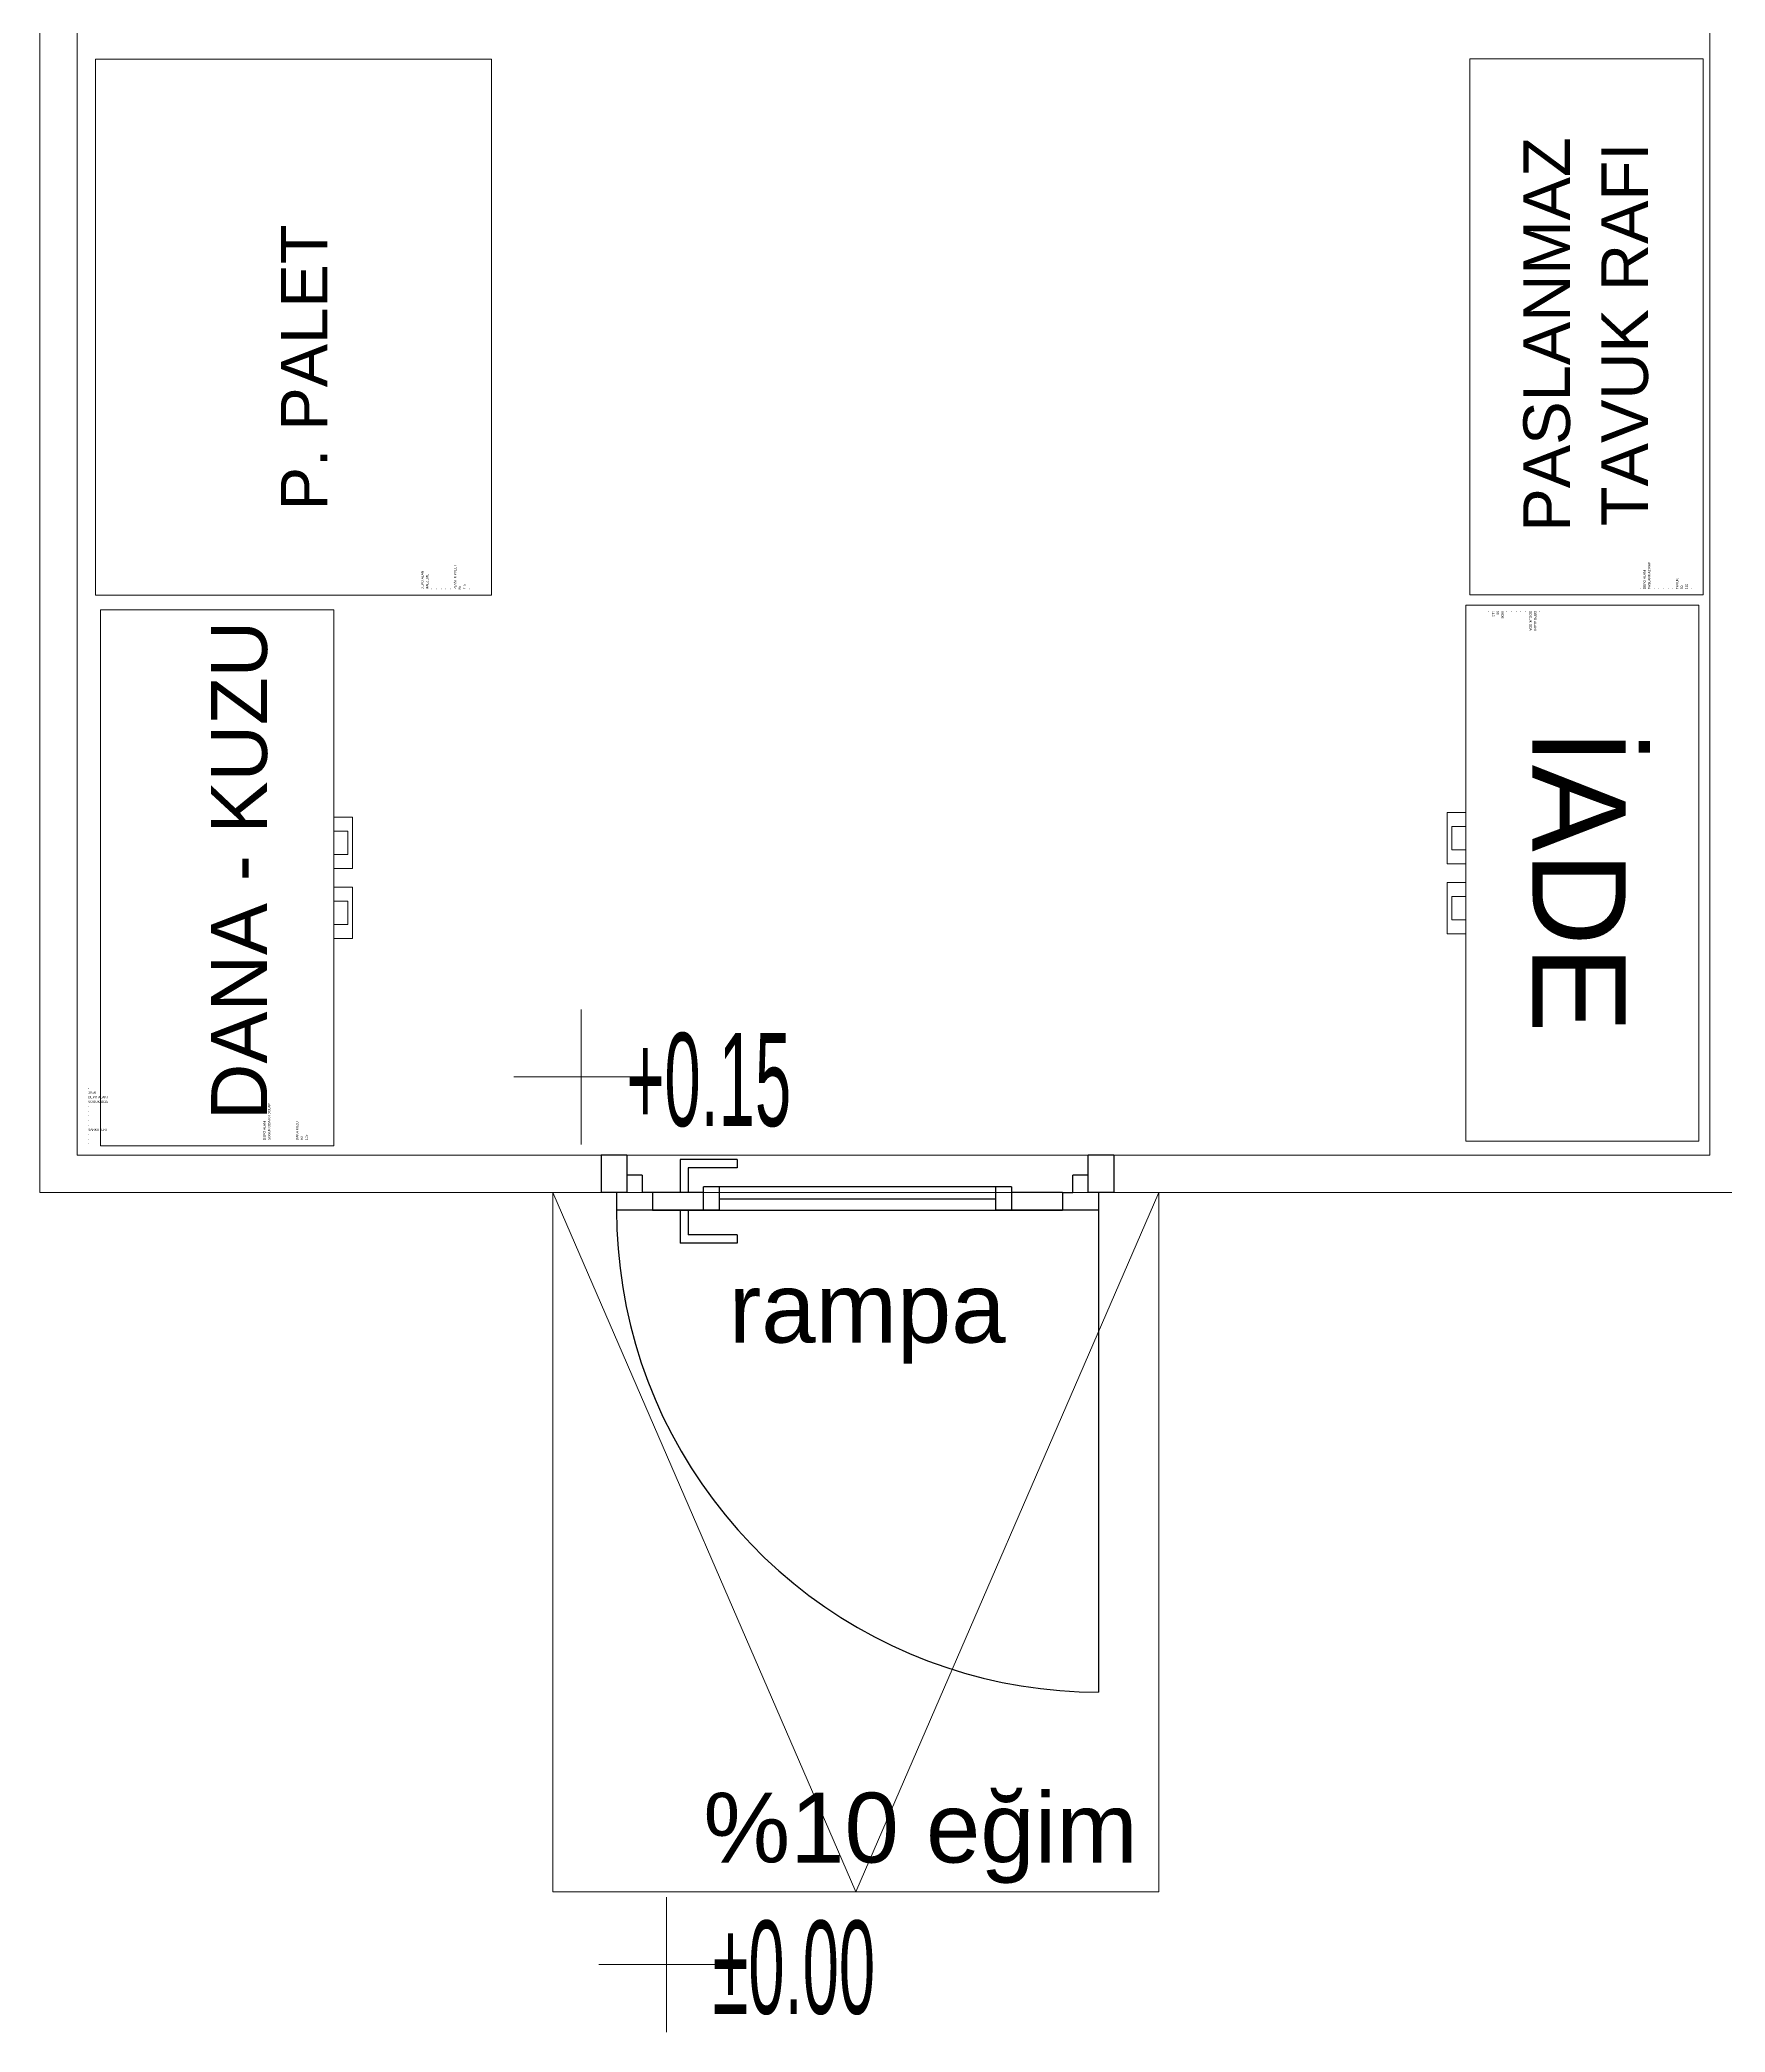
# Model space of a CAD drawing. Extents: x 2698 to 184165, y 3805 to 33846.
# Drawn here: x 161349.7 to 161711.2, y 31235.5 to 31662.8 of the extents above; entities that cross this region are included whole.
import ezdxf
from ezdxf.enums import TextEntityAlignment as Align

# ---------------------------------------------------------------- set-up
doc = ezdxf.new("R2010")
doc.units = 0
doc.header["$LTSCALE"] = 2
doc.layers.get('0').update_dxf_attribs({"color": 252, "linetype": 'CONTINUOUS'})
doc.layers.add('_MCA-0-MIM', color=252, linetype='CONTINUOUS', lineweight=18)
doc.layers.add('text', color=252, linetype='CONTINUOUS', lineweight=13)
for name, color, linetype in [('Kapı & Pencere & Doğrama', 252, 'CONTINUOUS'), ('mjet yazı', 252, 'CONTINUOUS'), ('Planogram', 252, 'CONTINUOUS')]:
    doc.layers.add(name, color=color, linetype=linetype)
doc.styles.get("Standard").update_dxf_attribs({"font": 'arial.ttf'})
doc.styles.add('Text Of Place', font='swissl.ttf', dxfattribs={"height": 50})

# ---------------------------------------------------------------- blocks, each defined once
blk = doc.blocks.new('soguk oda kapı')
at = {"layer": 'Kapı & Pencere & Doğrama'}
for p, q in [((21274.58, 9261.79), (21274.58, 9256.29)), ((21274.58, 9261.79), (21282.58, 9261.79)), ((21282.58, 9261.79), (21282.58, 9256.29)), ((21282.58, 9256.29), (21274.58, 9256.29)), ((21278.83, 9256.29), (21278.83, 9252.99)), ((21282.58, 9258.49), (21286.33, 9258.49)), ((21286.33, 9258.49), (21286.33, 9250.79)), ((21286.33, 9258.49), (21389.73, 9258.49)), ((21389.65, 9254.33), (21389.73, 9258.49)), ((21282.58, 9252.99), (21278.83, 9252.99)), ((21282.58, 9250.79), (21282.58, 9252.99)), ((21389.4, 9250.17), (21389.65, 9254.33)), ((21282.58, 9250.79), (21286.33, 9250.79)), ((21282.58, 9250.79), (21282.58, 9239.79)), ((21286.33, 9250.79), (21286.33, 9239.79)), ((21286.33, 9162.79), (21286.33, 9250.79)), ((21388.98, 9246.03), (21389.4, 9250.17)), ((21388.39, 9241.91), (21388.98, 9246.03)), ((21281.33, 9239.79), (21281.33, 9236.49)), ((21281.33, 9239.79), (21282.58, 9239.79)), ((21281.33, 9239.79), (21286.33, 9239.79)), ((21286.33, 9239.79), (21286.33, 9236.49)), ((21387.64, 9237.81), (21388.39, 9241.91)), ((21281.33, 9236.49), (21281.33, 9214.49)), ((21286.33, 9236.49), (21281.33, 9236.49)), ((21283.93, 9236.49), (21283.67, 9236.49)), ((21283.93, 9177.09), (21283.93, 9236.49)), ((21386.73, 9233.75), (21387.64, 9237.81)), ((21385.65, 9229.72), (21386.73, 9233.75)), ((21384.41, 9225.75), (21385.65, 9229.72)), ((21383.01, 9221.83), (21384.41, 9225.75)), ((21379.75, 9214.16), (21381.46, 9217.96)), ((21381.46, 9217.96), (21383.01, 9221.83)), ((21281.33, 9214.49), (21281.33, 9211.19)), ((21377.89, 9210.44), (21379.75, 9214.16)), ((21281.33, 9211.19), (21281.33, 9202.39)), ((21375.88, 9206.79), (21377.89, 9210.44)), ((21373.73, 9203.23), (21375.88, 9206.79)), ((21281.33, 9202.39), (21281.33, 9199.09)), ((21371.43, 9199.75), (21373.73, 9203.23)), ((21281.33, 9199.09), (21281.33, 9177.09)), ((21369, 9196.37), (21371.43, 9199.75)), ((21363.73, 9189.92), (21366.43, 9193.1)), ((21366.43, 9193.1), (21369, 9196.37)), ((21360.91, 9186.86), (21363.73, 9189.92)), ((21354.9, 9181.1), (21357.96, 9183.92)), ((21357.96, 9183.92), (21360.91, 9186.86)), ((21275.51, 9181), (21275.51, 9168.75)), ((21275.51, 9181), (21277.3, 9181)), ((21277.3, 9181), (21277.3, 9170.48)), ((21291.62, 9181), (21291.62, 9170.48)), ((21291.62, 9181), (21293.41, 9181)), ((21293.41, 9181), (21293.41, 9168.75)), ((21351.73, 9178.4), (21354.9, 9181.1)), ((21281.33, 9177.09), (21281.33, 9177.09)), ((21281.33, 9177.09), (21281.33, 9173.79)), ((21281.33, 9177.09), (21282.58, 9177.09)), ((21281.33, 9177.09), (21286.33, 9177.09)), ((21282.58, 9177.09), (21282.58, 9177.09)), ((21283.67, 9177.09), (21283.93, 9177.09)), ((21286.33, 9177.09), (21286.33, 9177.09)), ((21286.33, 9177.09), (21286.33, 9173.79)), ((21345.07, 9173.4), (21348.45, 9175.83)), ((21348.45, 9175.83), (21351.73, 9178.4)), ((21281.33, 9173.79), (21281.33, 9173.79)), ((21286.33, 9173.79), (21281.33, 9173.79)), ((21282.58, 9173.79), (21282.58, 9170.48)), ((21286.33, 9173.79), (21286.33, 9173.79)), ((21286.33, 9173.79), (21286.33, 9170.48)), ((21338.03, 9168.94), (21341.6, 9171.1)), ((21341.6, 9171.1), (21345.07, 9173.4)), ((21275.51, 9168.75), (21282.58, 9168.75)), ((21277.3, 9170.48), (21282.58, 9170.48)), ((21282.58, 9170.48), (21282.58, 9168.75)), ((21282.58, 9168.75), (21282.58, 9162.79)), ((21286.33, 9170.48), (21286.33, 9168.75)), ((21286.33, 9170.48), (21291.62, 9170.48)), ((21286.33, 9168.75), (21293.41, 9168.75)), ((21286.33, 9168.75), (21286.33, 9162.79)), ((21330.66, 9165.07), (21334.39, 9166.94)), ((21334.39, 9166.94), (21338.03, 9168.94)), ((21282.58, 9162.79), (21286.33, 9162.79)), ((21282.58, 9162.79), (21282.58, 9160.59)), ((21286.33, 9162.79), (21286.33, 9155.09)), ((21323, 9161.81), (21326.86, 9163.37)), ((21326.86, 9163.37), (21330.66, 9165.07)), ((21278.83, 9160.59), (21282.58, 9160.59)), ((21278.83, 9160.59), (21278.83, 9157.29)), ((21307.02, 9157.18), (21311.08, 9158.1)), ((21311.08, 9158.1), (21315.1, 9159.17)), ((21315.1, 9159.17), (21319.08, 9160.41)), ((21319.08, 9160.41), (21323, 9161.81)), ((21274.58, 9157.29), (21274.58, 9151.79)), ((21274.58, 9157.29), (21282.58, 9157.29)), ((21278.83, 9157.29), (21282.58, 9157.29)), ((21282.58, 9157.29), (21282.58, 9151.79)), ((21282.58, 9157.29), (21282.58, 9155.09)), ((21282.58, 9155.09), (21286.33, 9155.09)), ((21286.33, 9155.09), (21290.5, 9155.18)), ((21290.5, 9155.18), (21294.65, 9155.43)), ((21294.65, 9155.43), (21298.8, 9155.85)), ((21298.8, 9155.85), (21302.92, 9156.43)), ((21302.92, 9156.43), (21307.02, 9157.18)), ((21274.58, 9151.79), (21282.58, 9151.79))]:
    blk.add_line(p, q, dxfattribs=at)
blk = doc.blocks.new('MM şarküteri soğuk oda')
at = {"linetype": 'Continuous', "transparency": 33554687}
blk.add_lwpolyline([(0, 316), (0, 0), (366.22, 0), (366.22, 316), (0, 316)], dxfattribs=at)
blk.add_lwpolyline([(358.22, 8), (358.22, 308), (8, 308), (8, 8)], close=True, dxfattribs=at)
at = {"layer": 'Planogram'}
for tag, p, height in [('ALAN', (10.35, 21.25), 0.5), ('KILITLI', (10.35, 22.25), 0.1), ('ALT_TIP', (10.35, 19.25), 0.5), ('ALT_TANIM', (10.35, 17.25), 0.5), ('TIP', (10.35, 20.25), 0.5), ('TANIM', (10.35, 18.25), 0.5), ('YAPI', (10.35, 15.25), 0.5), ('KAPAK', (10.35, 16.25), 0.5), ('KULLANIM_SEKLI', (10.35, 14.25), 0.5), ('KULLANIM', (10.35, 13.25), 0.5), ('YUKSEKLIK', (10.35, 10.25), 0.5), ('DERINLIK', (10.35, 12.25), 0.5), ('UZUNLUK', (10.35, 11.25), 0.5)]:
    blk.add_attdef(tag, p, '', height=height, dxfattribs=at)
blk = doc.blocks.new('soğuk oda paslanmaz tavuk rafı')
at = {"transparency": 33554687}
blk.add_lwpolyline([(0, 0), (115, 0), (115, 50), (0, 50)], close=True, dxfattribs=at)
at = {"layer": 'mjet yazı', "transparency": 33554687, "style": 'Text Of Place'}
for s, p in [('PASLANMAZ', (55.88, 28.55)), ('TAVUK RAFI', (55.88, 11.82))]:
    blk.add_text(s, height=10, dxfattribs=at).set_placement(p, align=Align.CENTER)
at = {"layer": 'Planogram'}
for tag, p, height in [('ALAN', (1.25, 13.31), 0.5), ('KILITLI', (1.25, 14.31), 0.1), ('ALT_TIP', (1.25, 11.31), 0.5), ('ALT_TANIM', (1.25, 9.31), 0.5), ('TIP', (1.25, 12.31), 0.5), ('TANIM', (1.25, 10.31), 0.5), ('KAPAK', (1.25, 8.31), 0.5), ('YAPI', (1.25, 7.31), 0.5), ('KULLANIM_SEKLI', (1.25, 6.31), 0.5), ('KULLANIM', (1.25, 5.31), 0.5), ('DERINLIK', (1.25, 4.31), 0.5), ('YUKSEKLIK', (1.25, 2.31), 0.5), ('UZUNLUK', (1.25, 3.31), 0.5)]:
    blk.add_attdef(tag, p, '', height=height, dxfattribs=at)
blk = doc.blocks.new('soğuk oda iade raf')
for p, q in [((44.5, -4), (44.5, 0)), ((47.5, -3), (47.5, 0)), ((52.5, 0), (52.5, -3)), ((55.5, 0), (55.5, -4)), ((59.5, 0), (59.5, -4)), ((62.5, 0), (62.5, -3)), ((67.5, -3), (67.5, 0)), ((70.5, -4), (70.5, 0)), ((55.5, -4), (44.5, -4)), ((52.5, -3), (47.5, -3)), ((59.5, -4), (70.5, -4)), ((62.5, -3), (67.5, -3))]:
    blk.add_line(p, q)
blk.add_lwpolyline([(0, 0), (115, 0), (115, 50), (0, 50)], close=True)
at = {"layer": 'Planogram'}
for tag, p, height in [('ALAN', (1.25, 15.61), 0.5), ('ALT_TIP', (1.25, 13.61), 0.5), ('KILITLI', (1.25, 16.61), 0.1), ('TIP', (1.25, 14.61), 0.5), ('TANIM', (1.25, 12.61), 0.5), ('ALT_TANIM', (1.25, 11.61), 0.5), ('YAPI', (1.25, 9.61), 0.5), ('KAPAK', (1.25, 10.61), 0.5), ('KULLANIM_SEKLI', (1.25, 8.61), 0.5), ('YUKSEKLIK', (1.25, 4.61), 0.5), ('KULLANIM', (1.25, 7.61), 0.5), ('DERINLIK', (1.25, 6.61), 0.5), ('UZUNLUK', (1.25, 5.61), 0.5)]:
    blk.add_attdef(tag, p, '', height=height, dxfattribs=at)
at = {"layer": 'text', "style": 'Text Of Place'}
blk.add_text('İADE', height=20, dxfattribs=at).set_placement((59.09, 14.29), align=Align.CENTER)
blk = doc.blocks.new('soğuk oda dana-kuzu raf')
for p, q in [((44.5, -4), (44.5, 0)), ((47.5, -3), (47.5, 0)), ((52.5, 0), (52.5, -3)), ((55.5, 0), (55.5, -4)), ((59.5, 0), (59.5, -4)), ((62.5, 0), (62.5, -3)), ((67.5, -3), (67.5, 0)), ((70.5, -4), (70.5, 0)), ((55.5, -4), (44.5, -4)), ((52.5, -3), (47.5, -3)), ((59.5, -4), (70.5, -4)), ((62.5, -3), (67.5, -3))]:
    blk.add_line(p, q)
blk.add_lwpolyline([(0, 0), (115, 0), (115, 50), (0, 50)], close=True)
at = {"layer": 'Planogram'}
for tag, p, height in [('ALAN', (1.25, 15.61), 0.5), ('ALT_TIP', (1.25, 13.61), 0.5), ('KILITLI', (1.25, 16.61), 0.1), ('TIP', (1.25, 14.61), 0.5), ('TANIM', (1.25, 12.61), 0.5), ('ALT_TANIM', (1.25, 11.61), 0.5), ('YAPI', (1.25, 9.61), 0.5), ('KAPAK', (1.25, 10.61), 0.5), ('KULLANIM_SEKLI', (1.25, 8.61), 0.5), ('YUKSEKLIK', (1.25, 4.61), 0.5), ('KULLANIM', (1.25, 7.61), 0.5), ('DERINLIK', (1.25, 6.61), 0.5), ('UZUNLUK', (1.25, 5.61), 0.5)]:
    blk.add_attdef(tag, p, '', height=height, dxfattribs=at)
at = {"layer": 'text', "style": 'Text Of Place'}
blk.add_text('DANA - KUZU', height=12, dxfattribs=at).set_placement((59.09, 14.29), align=Align.CENTER)
blk = doc.blocks.new('soğuk oda p.palet')
at = {"transparency": 33554687}
blk.add_lwpolyline([(0, 85), (0, 0), (115, 0), (115, 85), (0, 85)], dxfattribs=at)
at = {"transparency": 33554687, "insert": (18.21, 45.21), "char_height": 10, "attachment_point": 1}
blk.add_mtext_dynamic_manual_height_columns('P. PALET ', width=81.1304, gutter_width=12.5, heights=[0], dxfattribs=at)
at = {"layer": 'Planogram'}
for tag, p, height in [('ALAN', (1.25, 15.61), 0.5), ('ALT_TIP', (1.25, 13.61), 0.5), ('KILITLI', (1.25, 16.61), 0.1), ('TIP', (1.25, 14.61), 0.5), ('TANIM', (1.25, 12.61), 0.5), ('ALT_TANIM', (1.25, 11.61), 0.5), ('YAPI', (1.25, 9.61), 0.5), ('KAPAK', (1.25, 10.61), 0.5), ('KULLANIM_SEKLI', (1.25, 8.61), 0.5), ('YUKSEKLIK', (1.25, 4.61), 0.5), ('KULLANIM', (1.25, 7.61), 0.5), ('DERINLIK', (1.25, 6.61), 0.5), ('UZUNLUK', (1.25, 5.61), 0.5)]:
    blk.add_attdef(tag, p, '', height=height, dxfattribs=at)
blk = doc.blocks.new('ZEMİN KAT')
at = {"ltscale": 0.5}
for p, q in [((168892.4, 31440.34), (168892.4, 31454.82)), ((168877.93, 31440.34), (168892.4, 31440.34)), ((168892.4, 31440.34), (168906.87, 31440.34)), ((168892.4, 31425.87), (168892.4, 31440.34))]:
    blk.add_line(p, q, dxfattribs=at)
for p, q in [((168910.65, 31264.4), (168910.65, 31235.45)), ((168896.17, 31249.93), (168925.12, 31249.93))]:
    blk.add_line(p, q)
blk.add_lwpolyline([(169016.27, 31415.53), (169016.27, 31265.53), (168886.31, 31265.53), (168886.31, 31415.53)], close=True)
blk.add_lwpolyline([(169016.27, 31415.53), (168951.29, 31265.53), (168886.31, 31415.53)])
blk.add_blockref('MM şarküteri soğuk oda', (168776.26, 31415.53)).add_auto_attribs({'ALAN': '10.50', 'KILITLI': 'H', 'YUKSEKLIK': '-', 'UZUNLUK': '-', 'DERINLIK': '-', 'KULLANIM': 'SARKUTERI', 'KULLANIM_SEKLI': '-', 'YAPI': '-', 'KAPAK': '-', 'ALT_TANIM': '-', 'TANIM': '-', 'ALT_TIP': 'SOGUK ODA', 'TIP': 'DEPO ALANI'})
for name, p, rotation, values in [('soğuk oda p.palet', (168873.17, 31543.66), 89.99999999999999, {'TIP': 'DEPO ALANI', 'ALT_TIP': 'MALZEME', 'TANIM': '-', 'ALT_TANIM': '-', 'KAPAK': '-', 'YAPI': '-', 'KULLANIM_SEKLI': '-', 'KULLANIM': 'PLASTIK PALET', 'DERINLIK': '85', 'UZUNLUK': '115', 'YUKSEKLIK': '-', 'KILITLI': 'H', 'ALAN': '-'}), ('soğuk oda paslanmaz tavuk rafı', (169133.01, 31543.72), 89.99999999999999, {'TIP': 'DEPO ALANI', 'ALT_TIP': 'PASLANMAZ RAF', 'TANIM': '-', 'ALT_TANIM': '-', 'KAPAK': '-', 'YAPI': '-', 'KULLANIM_SEKLI': '-', 'KULLANIM': 'TAVUK', 'DERINLIK': '50', 'UZUNLUK': '115', 'YUKSEKLIK': '-', 'KILITLI': 'H', 'ALAN': '-'}), ('soğuk oda dana-kuzu raf', (168839.29, 31425.54), 89.99999999999999, {'TIP': 'DEPO ALANI', 'ALT_TIP': 'SOGUK ODA ICI DOLAP', 'TANIM': '-', 'ALT_TANIM': '-', 'KAPAK': '-', 'YAPI': '-', 'KULLANIM_SEKLI': '-', 'KULLANIM': 'DANA KUZU', 'DERINLIK': '50', 'UZUNLUK': '115', 'YUKSEKLIK': '-', 'KILITLI': 'H', 'ALAN': '-'}), ('soğuk oda iade raf', (169082.13, 31541.53), 270, {'TIP': 'DEPO ALANI', 'ALT_TIP': 'SOGUK ODA', 'TANIM': '-', 'ALT_TANIM': '-', 'KAPAK': '-', 'YAPI': '-', 'KULLANIM_SEKLI': '-', 'KULLANIM': 'IADE', 'DERINLIK': '50', 'UZUNLUK': '115', 'YUKSEKLIK': '-', 'KILITLI': 'H', 'ALAN': '-'})]:
    blk.add_blockref(name, p, dxfattribs=dict(rotation=rotation)).add_auto_attribs(values)
at = {"transparency": 33554687, "rotation": 270}
blk.add_blockref('soguk oda kapı', (159744.85, 52698.12), dxfattribs=at)
at = {"ltscale": 0.5, "style": 'Text Of Place', "width": 0.5}
for s, p in [('+0.15', (168919.74, 31429.79)), ('±0.00', (168937.99, 31239.38))]:
    blk.add_text(s, height=20, dxfattribs=at).set_placement(p, align=Align.CENTER)
at = {"style": 'Text Of Place'}
blk.add_text('rampa', height=15, dxfattribs=at).set_placement((168924.02, 31383.35))
for tag, p in [('PLN_ID', (172923.07, 31560.21)), ('FORMAT', (174194.75, 31176.9)), ('UNITE_SAYISI', (174194.95, 31176.65)), ('GRUP', (174195.11, 31176.44)), ('PLANOGRAM_ADI', (174195.28, 31176.24)), ('PLN_ID', (173932.96, 31088.8)), ('FORMAT', (173764.03, 30846.27)), ('UNITE_SAYISI', (173764.22, 30846.03)), ('GRUP', (173764.39, 30845.81)), ('PLANOGRAM_ADI', (173764.55, 30845.61)), ('PLN_ID', (173765.43, 30824.23)), ('PLN_ID', (173999.9, 30002.66)), ('FORMAT', (170580.58, 29917.48)), ('UNITE_SAYISI', (170580.78, 29917.24)), ('GRUP', (170580.94, 29917.03)), ('PLANOGRAM_ADI', (170581.11, 29916.83)), ('PLN_ID', (170581.99, 29895.45)), ('FORMAT', (169488.77, 29510.59)), ('UNITE_SAYISI', (169488.97, 29510.35)), ('GRUP', (169489.13, 29510.13)), ('PLANOGRAM_ADI', (169489.3, 29509.94)), ('PLN_ID', (169490.17, 29488.55)), ('FORMAT', (173143.41, 29324.4)), ('UNITE_SAYISI', (173143.61, 29324.16)), ('GRUP', (173143.77, 29323.95)), ('PLANOGRAM_ADI', (173143.94, 29323.75)), ('PLN_ID', (173144.81, 29302.36))]:
    blk.add_attdef(tag, p, '', height=0.162, rotation=35.4182)
at = {"color": 252}
for tag, p in [('FORMAT', (173517.63, 30361.88)), ('UNITE_SAYISI', (173517.82, 30361.64)), ('GRUP', (173517.99, 30361.43)), ('PLANOGRAM_ADI', (173518.15, 30361.23)), ('PLN_ID', (173519.03, 30339.85)), ('FORMAT', (174014.71, 29571.22)), ('UNITE_SAYISI', (174014.9, 29570.97)), ('GRUP', (174015.07, 29570.76)), ('PLANOGRAM_ADI', (174015.23, 29570.56)), ('PLN_ID', (174016.11, 29549.18))]:
    blk.add_attdef(tag, p, '', height=0.162, rotation=35.4182, dxfattribs=at)
at = {"layer": 'Planogram'}
for tag, p, height, rotation in [('YUKSEKLIK', (172905.05, 31699.57), 0.5, 180), ('KULLANIM', (172905.05, 31696.57), 0.5, 180), ('UZUNLUK', (172905.05, 31698.57), 0.5, 180), ('DERINLIK', (172905.05, 31697.57), 0.5, 180), ('YUKSEKLIK', (173410.05, 31699.57), 0.5, 180), ('KULLANIM', (173410.05, 31696.57), 0.5, 180), ('UZUNLUK', (173410.05, 31698.57), 0.5, 180), ('DERINLIK', (173410.05, 31697.57), 0.5, 180), ('KULLANIM_SEKLI', (172905.05, 31695.57), 0.5, 180), ('ALT_TANIM', (172905.05, 31692.57), 0.5, 180), ('KAPAK', (172905.05, 31693.57), 0.5, 180), ('YAPI', (172905.05, 31694.57), 0.5, 180), ('KULLANIM_SEKLI', (173410.05, 31695.57), 0.5, 180), ('ALT_TANIM', (173410.05, 31692.57), 0.5, 180), ('KAPAK', (173410.05, 31693.57), 0.5, 180), ('YAPI', (173410.05, 31694.57), 0.5, 180), ('ALT_TIP', (172905.05, 31690.57), 0.5, 180), ('TANIM', (172905.05, 31691.57), 0.5, 180), ('ALAN', (172905.05, 31688.57), 0.5, 180), ('TIP', (172905.05, 31689.57), 0.5, 180), ('KILITLI', (172905.05, 31687.57), 0.1, 180), ('ALT_TIP', (173410.05, 31690.57), 0.5, 180), ('TANIM', (173410.05, 31691.57), 0.5, 180), ('ALAN', (173410.05, 31688.57), 0.5, 180), ('TIP', (173410.05, 31689.57), 0.5, 180), ('KILITLI', (173410.05, 31687.57), 0.1, 180), ('YUKSEKLIK', (173413.39, 31616), 0.5, 270), ('UZUNLUK', (173414.39, 31616), 0.5, 270), ('DERINLIK', (173415.39, 31616), 0.5, 270), ('KULLANIM', (173416.39, 31616), 0.5, 270), ('KULLANIM_SEKLI', (173417.39, 31616), 0.5, 270), ('YAPI', (173418.39, 31616), 0.5, 270), ('KAPAK', (173419.39, 31616), 0.5, 270), ('ALT_TANIM', (173420.39, 31616), 0.5, 270), ('TANIM', (173421.39, 31616), 0.5, 270), ('ALT_TIP', (173422.39, 31616), 0.5, 270), ('TIP', (173423.39, 31616), 0.5, 270), ('ALAN', (173424.39, 31616), 0.5, 270), ('KILITLI', (173425.39, 31616), 0.1, 270), ('YUKSEKLIK', (173511.98, 31599.42), 0.5, 180), ('UZUNLUK', (173511.98, 31598.42), 0.5, 180), ('YUKSEKLIK', (174141.98, 31599.42), 0.5, 180), ('UZUNLUK', (174141.98, 31598.42), 0.5, 180), ('KULLANIM_SEKLI', (173511.98, 31595.42), 0.5, 180), ('KULLANIM', (173511.98, 31596.42), 0.5, 180), ('DERINLIK', (173511.98, 31597.42), 0.5, 180), ('YAPI', (173511.98, 31594.42), 0.5, 180), ('KULLANIM_SEKLI', (174141.98, 31595.42), 0.5, 180), ('KULLANIM', (174141.98, 31596.42), 0.5, 180), ('DERINLIK', (174141.98, 31597.42), 0.5, 180), ('YAPI', (174141.98, 31594.42), 0.5, 180), ('ALT_TANIM', (173511.98, 31592.42), 0.5, 180), ('ALT_TIP', (173511.98, 31590.42), 0.5, 180), ('KAPAK', (173511.98, 31593.42), 0.5, 180), ('TANIM', (173511.98, 31591.42), 0.5, 180), ('TIP', (173511.98, 31589.42), 0.5, 180), ('ALT_TANIM', (174141.98, 31592.42), 0.5, 180), ('ALT_TIP', (174141.98, 31590.42), 0.5, 180), ('KAPAK', (174141.98, 31593.42), 0.5, 180), ('TANIM', (174141.98, 31591.42), 0.5, 180), ('TIP', (174141.98, 31589.42), 0.5, 180), ('ALAN', (173511.98, 31588.42), 0.5, 180), ('KILITLI', (173511.98, 31587.42), 0.1, 180), ('ALAN', (174141.98, 31588.42), 0.5, 180), ('KILITLI', (174141.98, 31587.42), 0.1, 180), ('YUKSEKLIK', (173413.39, 31517), 0.5, 270), ('UZUNLUK', (173414.39, 31517), 0.5, 270), ('DERINLIK', (173415.39, 31517), 0.5, 270), ('KULLANIM', (173416.39, 31517), 0.5, 270), ('KULLANIM_SEKLI', (173417.39, 31517), 0.5, 270), ('YAPI', (173418.39, 31517), 0.5, 270), ('KAPAK', (173419.39, 31517), 0.5, 270), ('ALT_TANIM', (173420.39, 31517), 0.5, 270), ('TANIM', (173421.39, 31517), 0.5, 270), ('ALT_TIP', (173422.39, 31517), 0.5, 270), ('TIP', (173423.39, 31517), 0.5, 270), ('ALAN', (173424.39, 31517), 0.5, 270), ('KILITLI', (173425.39, 31517), 0.1, 270), ('YUKSEKLIK', (174167.32, 31514.11), 0.5, 270), ('UZUNLUK', (174168.32, 31514.11), 0.5, 270), ('DERINLIK', (174169.32, 31514.11), 0.5, 270), ('KULLANIM', (174170.32, 31514.11), 0.5, 270), ('KULLANIM_SEKLI', (174171.32, 31514.11), 0.5, 270), ('YAPI', (174172.32, 31514.11), 0.5, 270), ('KAPAK', (174173.32, 31514.11), 0.5, 270), ('ALT_TANIM', (174174.32, 31514.11), 0.5, 270), ('TANIM', (174175.32, 31514.11), 0.5, 270), ('ALT_TIP', (174176.32, 31514.11), 0.5, 270), ('TIP', (174177.32, 31514.11), 0.5, 270), ('ALAN', (174178.32, 31514.11), 0.5, 270), ('KILITLI', (174179.32, 31514.11), 0.1, 270), ('KULLANIM_SEKLI', (174251.9, 31259.11), 0.5, 90), ('ALAN', (174244.9, 31259.11), 0.5, 90), ('ALT_TIP', (174246.9, 31259.11), 0.5, 90), ('TANIM', (174247.9, 31259.11), 0.5, 90), ('ALT_TANIM', (174248.9, 31259.11), 0.5, 90), ('KAPAK', (174249.9, 31259.11), 0.5, 90), ('YAPI', (174250.9, 31259.11), 0.5, 90), ('KULLANIM', (174252.9, 31259.11), 0.5, 90), ('DERINLIK', (174253.9, 31259.11), 0.5, 90), ('UZUNLUK', (174254.9, 31259.11), 0.5, 90), ('YUKSEKLIK', (174255.9, 31259.11), 0.5, 90), ('KILITLI', (174243.9, 31259.11), 0.1, 90), ('TIP', (174245.9, 31259.11), 0.5, 90), ('KULLANIM_SEKLI', (173992.31, 30934.24), 0.5, 90), ('ALAN', (173985.31, 30934.24), 0.5, 90), ('ALT_TIP', (173987.31, 30934.24), 0.5, 90), ('TANIM', (173988.31, 30934.24), 0.5, 90), ('ALT_TANIM', (173989.31, 30934.24), 0.5, 90), ('KAPAK', (173990.31, 30934.24), 0.5, 90), ('YAPI', (173991.31, 30934.24), 0.5, 90), ('KULLANIM', (173993.31, 30934.24), 0.5, 90), ('DERINLIK', (173994.31, 30934.24), 0.5, 90), ('UZUNLUK', (173995.31, 30934.24), 0.5, 90), ('YUKSEKLIK', (173996.31, 30934.24), 0.5, 90), ('YUKSEKLIK', (173907.74, 30934.24), 0.5, 270), ('UZUNLUK', (173908.74, 30934.24), 0.5, 270), ('DERINLIK', (173909.74, 30934.24), 0.5, 270), ('KULLANIM', (173910.74, 30934.24), 0.5, 270), ('KULLANIM_SEKLI', (173911.74, 30934.24), 0.5, 270), ('YAPI', (173912.74, 30934.24), 0.5, 270), ('KAPAK', (173913.74, 30934.24), 0.5, 270), ('ALT_TANIM', (173914.74, 30934.24), 0.5, 270), ('TANIM', (173915.74, 30934.24), 0.5, 270), ('ALT_TIP', (173916.74, 30934.24), 0.5, 270), ('TIP', (173917.74, 30934.24), 0.5, 270), ('ALAN', (173918.74, 30934.24), 0.5, 270), ('KILITLI', (173919.74, 30934.24), 0.1, 270), ('KILITLI', (173984.31, 30934.24), 0.1, 90), ('TIP', (173986.31, 30934.24), 0.5, 90), ('YUKSEKLIK', (169421.81, 30001.88), 0.5, 270), ('UZUNLUK', (169422.81, 30001.88), 0.5, 270), ('DERINLIK', (169423.81, 30001.88), 0.5, 270), ('KULLANIM', (169424.81, 30001.88), 0.5, 270), ('KULLANIM_SEKLI', (169425.81, 30001.88), 0.5, 270), ('YAPI', (169426.81, 30001.88), 0.5, 270), ('KAPAK', (169427.81, 30001.88), 0.5, 270), ('ALT_TANIM', (169428.81, 30001.88), 0.5, 270), ('TANIM', (169429.81, 30001.88), 0.5, 270), ('ALT_TIP', (169430.81, 30001.88), 0.5, 270), ('TIP', (169431.81, 30001.88), 0.5, 270), ('ALAN', (169432.81, 30001.88), 0.5, 270), ('KILITLI', (169433.81, 30001.88), 0.1, 270), ('YUKSEKLIK', (169420.38, 29996.88), 0.5, 270), ('UZUNLUK', (169421.38, 29996.88), 0.5, 270), ('DERINLIK', (169422.38, 29996.88), 0.5, 270), ('KULLANIM', (169423.38, 29996.88), 0.5, 270), ('KULLANIM_SEKLI', (169424.38, 29996.88), 0.5, 270), ('YAPI', (169425.38, 29996.88), 0.5, 270), ('KAPAK', (169426.38, 29996.88), 0.5, 270), ('ALT_TANIM', (169427.38, 29996.88), 0.5, 270), ('TANIM', (169428.38, 29996.88), 0.5, 270), ('ALT_TIP', (169429.38, 29996.88), 0.5, 270), ('TIP', (169430.38, 29996.88), 0.5, 270), ('ALAN', (169431.38, 29996.88), 0.5, 270), ('KILITLI', (169432.38, 29996.88), 0.1, 270), ('YUKSEKLIK', (169420.38, 29746.88), 0.5, 270), ('UZUNLUK', (169421.38, 29746.88), 0.5, 270), ('DERINLIK', (169422.38, 29746.88), 0.5, 270), ('KULLANIM', (169423.38, 29746.88), 0.5, 270), ('KULLANIM_SEKLI', (169424.38, 29746.88), 0.5, 270), ('YAPI', (169425.38, 29746.88), 0.5, 270), ('KAPAK', (169426.38, 29746.88), 0.5, 270), ('ALT_TANIM', (169427.38, 29746.88), 0.5, 270), ('TANIM', (169428.38, 29746.88), 0.5, 270), ('ALT_TIP', (169429.38, 29746.88), 0.5, 270), ('TIP', (169430.38, 29746.88), 0.5, 270), ('ALAN', (169431.38, 29746.88), 0.5, 270), ('KILITLI', (169432.38, 29746.88), 0.1, 270), ('YUKSEKLIK', (169421.81, 29496.88), 0.5, 270), ('UZUNLUK', (169422.81, 29496.88), 0.5, 270), ('DERINLIK', (169423.81, 29496.88), 0.5, 270), ('KULLANIM', (169424.81, 29496.88), 0.5, 270), ('KULLANIM_SEKLI', (169425.81, 29496.88), 0.5, 270), ('YAPI', (169426.81, 29496.88), 0.5, 270), ('KAPAK', (169427.81, 29496.88), 0.5, 270), ('ALT_TANIM', (169428.81, 29496.88), 0.5, 270), ('TANIM', (169429.81, 29496.88), 0.5, 270), ('ALT_TIP', (169430.81, 29496.88), 0.5, 270), ('TIP', (169431.81, 29496.88), 0.5, 270), ('ALAN', (169432.81, 29496.88), 0.5, 270), ('KILITLI', (169433.81, 29496.88), 0.1, 270)]:
    blk.add_attdef(tag, p, '', height=height, rotation=rotation, dxfattribs=at)
for tag, p, height in [('ALAN', (173761.98, 31526.63), 0.5), ('ALT_TIP', (173761.98, 31524.63), 0.5), ('KILITLI', (173761.98, 31527.63), 0.1), ('TIP', (173761.98, 31525.63), 0.5), ('ALAN', (173511.98, 31521.85), 0.5), ('KILITLI', (173511.98, 31522.85), 0.1), ('TIP', (173511.98, 31520.85), 0.5), ('ALT_TANIM', (173761.98, 31522.63), 0.5), ('TANIM', (173761.98, 31523.63), 0.5), ('YAPI', (173761.98, 31520.63), 0.5), ('KAPAK', (173761.98, 31521.63), 0.5), ('ALT_TIP', (173511.98, 31519.85), 0.5), ('ALT_TANIM', (173511.98, 31517.85), 0.5), ('TANIM', (173511.98, 31518.85), 0.5), ('KAPAK', (173511.98, 31516.85), 0.5), ('UZUNLUK', (173761.98, 31516.63), 0.5), ('KULLANIM_SEKLI', (173761.98, 31519.63), 0.5), ('KULLANIM', (173761.98, 31518.63), 0.5), ('DERINLIK', (173761.98, 31517.63), 0.5), ('YAPI', (173511.98, 31515.85), 0.5), ('UZUNLUK', (173511.98, 31511.85), 0.5), ('KULLANIM_SEKLI', (173511.98, 31514.85), 0.5), ('KULLANIM', (173511.98, 31513.85), 0.5), ('DERINLIK', (173511.98, 31512.85), 0.5), ('YUKSEKLIK', (173761.98, 31515.63), 0.5), ('YUKSEKLIK', (173511.98, 31510.85), 0.5), ('ALAN', (173279.27, 29266.91), 0.5), ('ALT_TIP', (173279.27, 29264.91), 0.5), ('KILITLI', (173279.27, 29267.91), 0.1), ('TIP', (173279.27, 29265.91), 0.5), ('ALT_TANIM', (173279.27, 29262.91), 0.5), ('TANIM', (173279.27, 29263.91), 0.5), ('YAPI', (173279.27, 29260.91), 0.5), ('KAPAK', (173279.27, 29261.91), 0.5), ('KULLANIM_SEKLI', (173279.27, 29259.91), 0.5), ('YUKSEKLIK', (173279.27, 29255.91), 0.5), ('KULLANIM', (173279.27, 29258.91), 0.5), ('DERINLIK', (173279.27, 29257.91), 0.5), ('UZUNLUK', (173279.27, 29256.91), 0.5)]:
    blk.add_attdef(tag, p, '', height=height, dxfattribs=at)
at = {"layer": 'Planogram', "color": 252}
for tag, p, height in [('ALAN', (173023.25, 31229.96), 0.5), ('KILITLI', (173023.25, 31230.96), 0.1), ('ALAN', (173383.38, 31229.96), 0.5), ('KILITLI', (173383.38, 31230.96), 0.1), ('ALT_TIP', (173023.25, 31227.96), 0.5), ('ALT_TANIM', (173023.25, 31225.96), 0.5), ('TIP', (173023.25, 31228.96), 0.5), ('TANIM', (173023.25, 31226.96), 0.5), ('ALT_TIP', (173383.38, 31227.96), 0.5), ('ALT_TANIM', (173383.38, 31225.96), 0.5), ('TIP', (173383.38, 31228.96), 0.5), ('TANIM', (173383.38, 31226.96), 0.5), ('YAPI', (173023.25, 31223.96), 0.5), ('KAPAK', (173023.25, 31224.96), 0.5), ('KULLANIM_SEKLI', (173023.25, 31222.96), 0.5), ('KULLANIM', (173023.25, 31221.96), 0.5), ('YAPI', (173383.38, 31223.96), 0.5), ('KAPAK', (173383.38, 31224.96), 0.5), ('KULLANIM_SEKLI', (173383.38, 31222.96), 0.5), ('KULLANIM', (173383.38, 31221.96), 0.5), ('YUKSEKLIK', (173023.25, 31218.96), 0.5), ('DERINLIK', (173023.25, 31220.96), 0.5), ('UZUNLUK', (173023.25, 31219.96), 0.5), ('YUKSEKLIK', (173383.38, 31218.96), 0.5), ('UZUNLUK', (173383.38, 31219.96), 0.5), ('DERINLIK', (173383.38, 31220.96), 0.5), ('ALAN', (173023.25, 30403.96), 0.5), ('ALT_TIP', (173023.25, 30401.96), 0.5), ('KILITLI', (173023.25, 30404.96), 0.1), ('TIP', (173023.25, 30402.96), 0.5), ('TANIM', (173023.25, 30400.96), 0.5), ('ALT_TANIM', (173023.25, 30399.96), 0.5), ('YAPI', (173023.25, 30397.96), 0.5), ('KAPAK', (173023.25, 30398.96), 0.5), ('KULLANIM_SEKLI', (173023.25, 30396.96), 0.5), ('YUKSEKLIK', (173023.25, 30392.96), 0.5), ('KULLANIM', (173023.25, 30395.96), 0.5), ('DERINLIK', (173023.25, 30394.96), 0.5), ('UZUNLUK', (173023.25, 30393.96), 0.5), ('ALAN', (173385.25, 30353.96), 0.5), ('KILITLI', (173385.25, 30354.96), 0.1), ('ALT_TIP', (173385.25, 30351.96), 0.5), ('ALT_TANIM', (173385.25, 30349.96), 0.5), ('TIP', (173385.25, 30352.96), 0.5), ('TANIM', (173385.25, 30350.96), 0.5), ('YAPI', (173385.25, 30347.96), 0.5), ('KAPAK', (173385.25, 30348.96), 0.5), ('KULLANIM_SEKLI', (173385.25, 30346.96), 0.5), ('KULLANIM', (173385.25, 30345.96), 0.5), ('YUKSEKLIK', (173385.25, 30342.96), 0.5), ('DERINLIK', (173385.25, 30344.96), 0.5), ('UZUNLUK', (173385.25, 30343.96), 0.5)]:
    blk.add_attdef(tag, p, '', height=height, dxfattribs=at)
for tag, p, height, rotation in [('YUKSEKLIK', (173386.68, 31217.53), 0.5, 270), ('UZUNLUK', (173387.68, 31217.53), 0.5, 270), ('DERINLIK', (173388.68, 31217.53), 0.5, 270), ('KULLANIM', (173389.68, 31217.53), 0.5, 270), ('KULLANIM_SEKLI', (173390.68, 31217.53), 0.5, 270), ('YAPI', (173391.68, 31217.53), 0.5, 270), ('KAPAK', (173392.68, 31217.53), 0.5, 270), ('ALT_TANIM', (173393.68, 31217.53), 0.5, 270), ('TANIM', (173394.68, 31217.53), 0.5, 270), ('ALT_TIP', (173395.68, 31217.53), 0.5, 270), ('TIP', (173396.68, 31217.53), 0.5, 270), ('ALAN', (173397.68, 31217.53), 0.5, 270), ('KILITLI', (173398.68, 31217.53), 0.1, 270), ('KULLANIM_SEKLI', (173103.83, 31032.53), 0.5, 90), ('KULLANIM_SEKLI', (173202.83, 31032.53), 0.5, 90), ('ALAN', (173096.83, 31032.53), 0.5, 90), ('ALT_TIP', (173098.83, 31032.53), 0.5, 90), ('TANIM', (173099.83, 31032.53), 0.5, 90), ('ALT_TANIM', (173100.83, 31032.53), 0.5, 90), ('KAPAK', (173101.83, 31032.53), 0.5, 90), ('YAPI', (173102.83, 31032.53), 0.5, 90), ('KULLANIM', (173104.83, 31032.53), 0.5, 90), ('DERINLIK', (173105.83, 31032.53), 0.5, 90), ('UZUNLUK', (173106.83, 31032.53), 0.5, 90), ('YUKSEKLIK', (173107.83, 31032.53), 0.5, 90), ('ALAN', (173195.83, 31032.53), 0.5, 90), ('ALT_TIP', (173197.83, 31032.53), 0.5, 90), ('TANIM', (173198.83, 31032.53), 0.5, 90), ('ALT_TANIM', (173199.83, 31032.53), 0.5, 90), ('KAPAK', (173200.83, 31032.53), 0.5, 90), ('YAPI', (173201.83, 31032.53), 0.5, 90), ('KULLANIM', (173203.83, 31032.53), 0.5, 90), ('DERINLIK', (173204.83, 31032.53), 0.5, 90), ('UZUNLUK', (173205.83, 31032.53), 0.5, 90), ('YUKSEKLIK', (173206.83, 31032.53), 0.5, 90), ('KILITLI', (173095.83, 31032.53), 0.1, 90), ('TIP', (173097.83, 31032.53), 0.5, 90), ('KILITLI', (173194.83, 31032.53), 0.1, 90), ('TIP', (173196.83, 31032.53), 0.5, 90), ('YUKSEKLIK', (173386.68, 31007.53), 0.5, 270), ('UZUNLUK', (173387.68, 31007.53), 0.5, 270), ('DERINLIK', (173388.68, 31007.53), 0.5, 270), ('KULLANIM', (173389.68, 31007.53), 0.5, 270), ('KULLANIM_SEKLI', (173390.68, 31007.53), 0.5, 270), ('YAPI', (173391.68, 31007.53), 0.5, 270), ('KAPAK', (173392.68, 31007.53), 0.5, 270), ('ALT_TANIM', (173393.68, 31007.53), 0.5, 270), ('TANIM', (173394.68, 31007.53), 0.5, 270), ('ALT_TIP', (173395.68, 31007.53), 0.5, 270), ('TIP', (173396.68, 31007.53), 0.5, 270), ('ALAN', (173397.68, 31007.53), 0.5, 270), ('KILITLI', (173398.68, 31007.53), 0.1, 270), ('ALT_TANIM', (173561.83, 30868.53), 0.5, 90), ('KULLANIM_SEKLI', (173564.83, 30868.53), 0.5, 90), ('KULLANIM', (173565.83, 30868.53), 0.5, 90), ('DERINLIK', (173566.83, 30868.53), 0.5, 90), ('UZUNLUK', (173567.83, 30868.53), 0.5, 90), ('YUKSEKLIK', (173568.83, 30868.53), 0.5, 90), ('YUKSEKLIK', (173485.68, 30868.53), 0.5, 270), ('UZUNLUK', (173486.68, 30868.53), 0.5, 270), ('DERINLIK', (173487.68, 30868.53), 0.5, 270), ('KULLANIM', (173488.68, 30868.53), 0.5, 270), ('KULLANIM_SEKLI', (173489.68, 30868.53), 0.5, 270), ('YAPI', (173490.68, 30868.53), 0.5, 270), ('KAPAK', (173491.68, 30868.53), 0.5, 270), ('ALT_TANIM', (173492.68, 30868.53), 0.5, 270), ('TANIM', (173493.68, 30868.53), 0.5, 270), ('ALT_TIP', (173494.68, 30868.53), 0.5, 270), ('TIP', (173495.68, 30868.53), 0.5, 270), ('ALAN', (173496.68, 30868.53), 0.5, 270), ('KILITLI', (173497.68, 30868.53), 0.1, 270), ('KILITLI', (173556.83, 30868.53), 0.1, 90), ('ALAN', (173557.83, 30868.53), 0.5, 90), ('TIP', (173558.83, 30868.53), 0.5, 90), ('ALT_TIP', (173559.83, 30868.53), 0.5, 90), ('TANIM', (173560.83, 30868.53), 0.5, 90), ('KAPAK', (173562.83, 30868.53), 0.5, 90), ('YAPI', (173563.83, 30868.53), 0.5, 90), ('ALT_TIP', (173098.83, 30847.53), 0.5, 90), ('ALT_TANIM', (173100.83, 30847.53), 0.5, 90), ('KULLANIM_SEKLI', (173103.83, 30847.53), 0.5, 90), ('KULLANIM', (173104.83, 30847.53), 0.5, 90), ('DERINLIK', (173105.83, 30847.53), 0.5, 90), ('UZUNLUK', (173106.83, 30847.53), 0.5, 90), ('YUKSEKLIK', (173107.83, 30847.53), 0.5, 90), ('ALT_TIP', (173197.83, 30847.53), 0.5, 90), ('ALT_TANIM', (173199.83, 30847.53), 0.5, 90), ('KULLANIM_SEKLI', (173202.83, 30847.53), 0.5, 90), ('KULLANIM', (173203.83, 30847.53), 0.5, 90), ('DERINLIK', (173204.83, 30847.53), 0.5, 90), ('UZUNLUK', (173205.83, 30847.53), 0.5, 90), ('YUKSEKLIK', (173206.83, 30847.53), 0.5, 90), ('KILITLI', (173095.83, 30847.53), 0.1, 90), ('ALAN', (173096.83, 30847.53), 0.5, 90), ('TIP', (173097.83, 30847.53), 0.5, 90), ('TANIM', (173099.83, 30847.53), 0.5, 90), ('KAPAK', (173101.83, 30847.53), 0.5, 90), ('YAPI', (173102.83, 30847.53), 0.5, 90), ('KILITLI', (173194.83, 30847.53), 0.1, 90), ('ALAN', (173195.83, 30847.53), 0.5, 90), ('TIP', (173196.83, 30847.53), 0.5, 90), ('TANIM', (173198.83, 30847.53), 0.5, 90), ('KAPAK', (173200.83, 30847.53), 0.5, 90), ('YAPI', (173201.83, 30847.53), 0.5, 90), ('ALT_TANIM', (173100.83, 30662.53), 0.5, 90), ('KULLANIM_SEKLI', (173103.83, 30662.53), 0.5, 90), ('YUKSEKLIK', (173107.83, 30662.53), 0.5, 90), ('ALT_TANIM', (173199.83, 30662.53), 0.5, 90), ('KULLANIM_SEKLI', (173202.83, 30662.53), 0.5, 90), ('YUKSEKLIK', (173206.83, 30662.53), 0.5, 90), ('KILITLI', (173095.83, 30662.53), 0.1, 90), ('ALAN', (173096.83, 30662.53), 0.5, 90), ('TIP', (173097.83, 30662.53), 0.5, 90), ('ALT_TIP', (173098.83, 30662.53), 0.5, 90), ('TANIM', (173099.83, 30662.53), 0.5, 90), ('KAPAK', (173101.83, 30662.53), 0.5, 90), ('YAPI', (173102.83, 30662.53), 0.5, 90), ('KULLANIM', (173104.83, 30662.53), 0.5, 90), ('DERINLIK', (173105.83, 30662.53), 0.5, 90), ('UZUNLUK', (173106.83, 30662.53), 0.5, 90), ('KILITLI', (173194.83, 30662.53), 0.1, 90), ('ALAN', (173195.83, 30662.53), 0.5, 90), ('TIP', (173196.83, 30662.53), 0.5, 90), ('ALT_TIP', (173197.83, 30662.53), 0.5, 90), ('TANIM', (173198.83, 30662.53), 0.5, 90), ('KAPAK', (173200.83, 30662.53), 0.5, 90), ('YAPI', (173201.83, 30662.53), 0.5, 90), ('KULLANIM', (173203.83, 30662.53), 0.5, 90), ('DERINLIK', (173204.83, 30662.53), 0.5, 90), ('UZUNLUK', (173205.83, 30662.53), 0.5, 90), ('YUKSEKLIK', (173485.68, 30658.53), 0.5, 270), ('UZUNLUK', (173486.68, 30658.53), 0.5, 270), ('DERINLIK', (173487.68, 30658.53), 0.5, 270), ('KULLANIM', (173488.68, 30658.53), 0.5, 270), ('KULLANIM_SEKLI', (173489.68, 30658.53), 0.5, 270), ('YAPI', (173490.68, 30658.53), 0.5, 270), ('KAPAK', (173491.68, 30658.53), 0.5, 270), ('ALT_TANIM', (173492.68, 30658.53), 0.5, 270), ('TANIM', (173493.68, 30658.53), 0.5, 270), ('ALT_TIP', (173494.68, 30658.53), 0.5, 270), ('TIP', (173495.68, 30658.53), 0.5, 270), ('ALAN', (173496.68, 30658.53), 0.5, 270), ('KILITLI', (173497.68, 30658.53), 0.1, 270), ('ALT_TIP', (173460.83, 30612.53), 0.5, 90), ('ALT_TANIM', (173462.83, 30612.53), 0.5, 90), ('KULLANIM_SEKLI', (173465.83, 30612.53), 0.5, 90), ('KULLANIM', (173466.83, 30612.53), 0.5, 90), ('DERINLIK', (173467.83, 30612.53), 0.5, 90), ('UZUNLUK', (173468.83, 30612.53), 0.5, 90), ('YUKSEKLIK', (173469.83, 30612.53), 0.5, 90), ('KILITLI', (173457.83, 30612.53), 0.1, 90), ('ALAN', (173458.83, 30612.53), 0.5, 90), ('TIP', (173459.83, 30612.53), 0.5, 90), ('TANIM', (173461.83, 30612.53), 0.5, 90), ('KAPAK', (173463.83, 30612.53), 0.5, 90), ('YAPI', (173464.83, 30612.53), 0.5, 90), ('KULLANIM_SEKLI', (173103.83, 30477.53), 0.5, 90), ('KULLANIM_SEKLI', (173202.83, 30477.53), 0.5, 90), ('ALAN', (173096.83, 30477.53), 0.5, 90), ('TIP', (173097.83, 30477.53), 0.5, 90), ('ALT_TIP', (173098.83, 30477.53), 0.5, 90), ('TANIM', (173099.83, 30477.53), 0.5, 90), ('ALT_TANIM', (173100.83, 30477.53), 0.5, 90), ('KAPAK', (173101.83, 30477.53), 0.5, 90), ('YAPI', (173102.83, 30477.53), 0.5, 90), ('KULLANIM', (173104.83, 30477.53), 0.5, 90), ('DERINLIK', (173105.83, 30477.53), 0.5, 90), ('UZUNLUK', (173106.83, 30477.53), 0.5, 90), ('YUKSEKLIK', (173107.83, 30477.53), 0.5, 90), ('ALAN', (173195.83, 30477.53), 0.5, 90), ('TIP', (173196.83, 30477.53), 0.5, 90), ('ALT_TIP', (173197.83, 30477.53), 0.5, 90), ('TANIM', (173198.83, 30477.53), 0.5, 90), ('ALT_TANIM', (173199.83, 30477.53), 0.5, 90), ('KAPAK', (173200.83, 30477.53), 0.5, 90), ('YAPI', (173201.83, 30477.53), 0.5, 90), ('KULLANIM', (173203.83, 30477.53), 0.5, 90), ('DERINLIK', (173204.83, 30477.53), 0.5, 90), ('UZUNLUK', (173205.83, 30477.53), 0.5, 90), ('YUKSEKLIK', (173206.83, 30477.53), 0.5, 90), ('KILITLI', (173095.83, 30477.53), 0.1, 90), ('KILITLI', (173194.83, 30477.53), 0.1, 90), ('ALT_TANIM', (173462.83, 30427.53), 0.5, 90), ('KULLANIM_SEKLI', (173465.83, 30427.53), 0.5, 90), ('YUKSEKLIK', (173469.83, 30427.53), 0.5, 90), ('KILITLI', (173457.83, 30427.53), 0.1, 90), ('ALAN', (173458.83, 30427.53), 0.5, 90), ('TIP', (173459.83, 30427.53), 0.5, 90), ('ALT_TIP', (173460.83, 30427.53), 0.5, 90), ('TANIM', (173461.83, 30427.53), 0.5, 90), ('KAPAK', (173463.83, 30427.53), 0.5, 90), ('YAPI', (173464.83, 30427.53), 0.5, 90), ('KULLANIM', (173466.83, 30427.53), 0.5, 90), ('DERINLIK', (173467.83, 30427.53), 0.5, 90), ('UZUNLUK', (173468.83, 30427.53), 0.5, 90), ('YUKSEKLIK', (173408.09, 29970.54), 0.5, 270), ('UZUNLUK', (173409.09, 29970.54), 0.5, 270), ('DERINLIK', (173410.09, 29970.54), 0.5, 270), ('KULLANIM', (173411.09, 29970.54), 0.5, 270), ('KULLANIM_SEKLI', (173412.09, 29970.54), 0.5, 270), ('YAPI', (173413.09, 29970.54), 0.5, 270), ('KAPAK', (173414.09, 29970.54), 0.5, 270), ('ALT_TANIM', (173415.09, 29970.54), 0.5, 270), ('TANIM', (173416.09, 29970.54), 0.5, 270), ('ALT_TIP', (173417.09, 29970.54), 0.5, 270), ('TIP', (173418.09, 29970.54), 0.5, 270), ('ALAN', (173419.09, 29970.54), 0.5, 270), ('KILITLI', (173420.09, 29970.54), 0.1, 270), ('YUKSEKLIK', (173494.09, 29970.54), 0.5, 270), ('UZUNLUK', (173495.09, 29970.54), 0.5, 270), ('DERINLIK', (173496.09, 29970.54), 0.5, 270), ('KULLANIM', (173497.09, 29970.54), 0.5, 270), ('KULLANIM_SEKLI', (173498.09, 29970.54), 0.5, 270), ('YAPI', (173499.09, 29970.54), 0.5, 270), ('KAPAK', (173500.09, 29970.54), 0.5, 270), ('ALT_TANIM', (173501.09, 29970.54), 0.5, 270), ('TANIM', (173502.09, 29970.54), 0.5, 270), ('ALT_TIP', (173503.09, 29970.54), 0.5, 270), ('TIP', (173504.09, 29970.54), 0.5, 270), ('ALAN', (173505.09, 29970.54), 0.5, 270), ('KILITLI', (173506.09, 29970.54), 0.1, 270), ('ALT_TANIM', (174061.45, 29449.65), 0.5, 90), ('KULLANIM_SEKLI', (174064.45, 29449.65), 0.5, 90), ('KULLANIM', (174065.45, 29449.65), 0.5, 90), ('DERINLIK', (174066.45, 29449.65), 0.5, 90), ('UZUNLUK', (174067.45, 29449.65), 0.5, 90), ('YUKSEKLIK', (174068.45, 29449.65), 0.5, 90), ('KILITLI', (174056.45, 29449.65), 0.1, 90), ('ALAN', (174057.45, 29449.65), 0.5, 90), ('TIP', (174058.45, 29449.65), 0.5, 90), ('ALT_TIP', (174059.45, 29449.65), 0.5, 90), ('TANIM', (174060.45, 29449.65), 0.5, 90), ('KAPAK', (174062.45, 29449.65), 0.5, 90), ('YAPI', (174063.45, 29449.65), 0.5, 90)]:
    blk.add_attdef(tag, p, '', height=height, rotation=rotation, dxfattribs=at)
at = {"layer": 'text', "transparency": 33554687, "style": 'Text Of Place'}
blk.add_text('%%%10 eğim', height=15, dxfattribs=at).set_placement((168965.16, 31271.83), align=Align.CENTER)

msp = doc.modelspace()

# ---------------------------------------------------------------- block references
at = {"layer": '_MCA-0-MIM'}
msp.add_blockref('ZEMİN KAT', (-7426.56, 0), dxfattribs=at)

doc.saveas('drawing.dxf')
